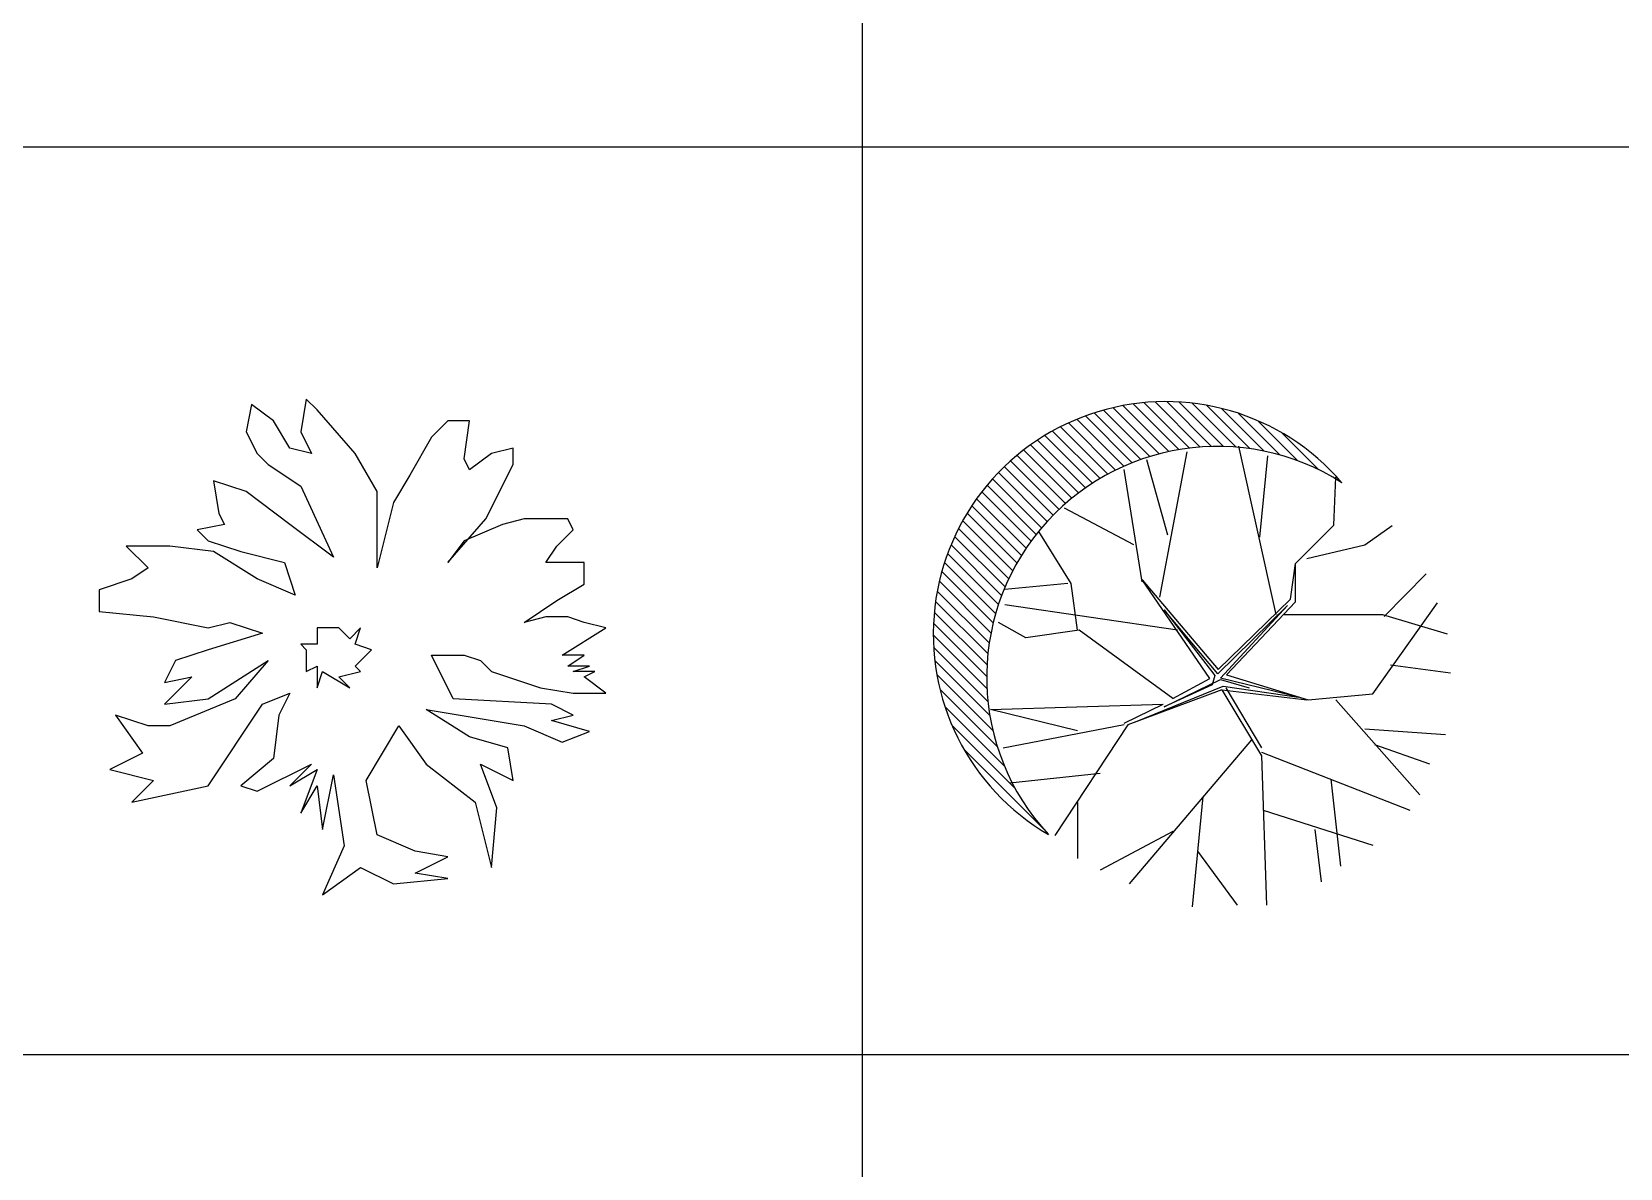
# Model space of a CAD drawing. Header units: millimetres. Extents: x -4017 to 59953, y -688 to 66564.
# Drawn here: x 48567 to 53000, y 22966 to 26138 of the extents above; entities that cross this region are included whole.
import ezdxf

# ---------------------------------------------------------------- set-up
doc = ezdxf.new("R2010")
doc.units = ezdxf.units.MM
doc.layers.add('www.cad-blocks.net', color=7, linetype='Continuous')

# ---------------------------------------------------------------- blocks, each defined once
blk = doc.blocks.new('A$C516926BB')
for p, q in [((53.3424290672599, 38.51941162519506), (53.34242906725945, -2.748136466834694e-06)), ((7.570399702672148e-07, 16.44097174518174), (60.31176071131881, 16.44097174518174)), ((7.570399702672148e-07, 13.90716133569913), (62.41206010361452, 13.90716133569913))]:
    blk.add_line(p, q)
blk = doc.blocks.new('A$C7C3239AD')
for p, q in [((0.2889577875016585, 0.6919776430843285), (0.2813536371018017, 0.6463527406842786)), ((0.3041660883018267, 0.6767693422843877), (0.2889577875016585, 0.6919776430843285)), ((0.2129162835017269, 0.6843734926844718), (0.2053121331016428, 0.6463527406842786)), ((0.2433328851018359, 0.6615610414844468), (0.2129162835017269, 0.6843734926844718)), ((0.3573951411017333, 0.6159361390843969), (0.3041660883018267, 0.6767693422843877)), ((0.2053121331016428, 0.6463527406842786), (0.220520433901811, 0.6159361390843969)), ((0.2661453363016335, 0.623540289484481), (0.2433328851018359, 0.6615610414844468)), ((0.2813536371018017, 0.6463527406842786), (0.2965619379017426, 0.6159361390843969)), ((0.4866656979017989, 0.6615610414844468), (0.463853246701774, 0.6387485902844219)), ((0.5170822995016806, 0.6615610414844468), (0.4866656979017989, 0.6615610414844468)), ((0.5094781491018239, 0.6083319886843128), (0.5170822995016806, 0.6615610414844468)), ((0.2965619379017426, 0.6159361390843969), (0.2661453363016335, 0.623540289484481)), ((0.463853246701774, 0.6387485902844219), (0.4334366451016649, 0.5855195374842879)), ((0.5779155027016714, 0.623540289484481), (0.5474989011017897, 0.6159361390843969)), ((0.5779155027016714, 0.6007278382844561), (0.5779155027016714, 0.623540289484481)), ((0.220520433901811, 0.6159361390843969), (0.2357287347017518, 0.6007278382844561)), ((0.2357287347017518, 0.6007278382844561), (0.2813536371018017, 0.570311236684347)), ((0.3878117427018424, 0.5627070862844903), (0.3573951411017333, 0.6159361390843969)), ((0.5170822995016806, 0.593123687884372), (0.5094781491018239, 0.6083319886843128)), ((0.5474989011017897, 0.6159361390843969), (0.5170822995016806, 0.593123687884372)), ((0.5398947507017056, 0.5246863342842971), (0.5779155027016714, 0.6007278382844561)), ((0.1596872307018202, 0.5779153870844311), (0.167291381101677, 0.5322904846843812)), ((0.2053121331016428, 0.5627070862844903), (0.1596872307018202, 0.5779153870844311)), ((0.4334366451016649, 0.5855195374842879), (0.41062419390164, 0.5474987854843221)), ((0.2661453363016335, 0.5170821838844404), (0.2053121331016428, 0.5627070862844903)), ((0.2813536371018017, 0.570311236684347), (0.3269785395016243, 0.4714572814843905)), ((0.3878117427018424, 0.4942697326844154), (0.3878117427018424, 0.5627070862844903)), ((0.167291381101677, 0.5322904846843812), (0.1748955315017611, 0.5170821838844404)), ((0.41062419390164, 0.5474987854843221), (0.3878117427018424, 0.4562489806844496)), ((0.1748955315017611, 0.5170821838844404), (0.1368747795017953, 0.5094780334843563)), ((0.3269785395016243, 0.4714572814843905), (0.2661453363016335, 0.5170821838844404)), ((0.4866656979017989, 0.4638531310843064), (0.5398947507017056, 0.5246863342842971)), ((0.5627072019017305, 0.5170821838844404), (0.5094781491018239, 0.4942697326844154)), ((0.5931238035018396, 0.5246863342842971), (0.5627072019017305, 0.5170821838844404)), ((0.6539570067018303, 0.5246863342842971), (0.5931238035018396, 0.5246863342842971)), ((0.6615611571016871, 0.5094780334843563), (0.6539570067018303, 0.5246863342842971)), ((0.1368747795017953, 0.5094780334843563), (0.1520830803017361, 0.4942697326844154)), ((0.1520830803017361, 0.4942697326844154), (0.197707982701786, 0.4790614318844746)), ((0.3878117427018424, 0.4562489806844496), (0.3878117427018424, 0.4942697326844154)), ((0.5094781491018239, 0.4942697326844154), (0.4866656979017989, 0.4638531310843064)), ((0.6387487059016621, 0.4866655822843313), (0.6615611571016871, 0.5094780334843563)), ((0.03802082430183873, 0.4866655822843313), (0.06843742590172042, 0.4562489806844496)), ((0.09885402750182948, 0.4866655822843313), (0.03802082430183873, 0.4866655822843313)), ((0.1596872307018202, 0.4790614318844746), (0.09885402750182948, 0.4866655822843313)), ((0.220520433901811, 0.4410406798842814), (0.1596872307018202, 0.4790614318844746)), ((0.197707982701786, 0.4790614318844746), (0.2585411859017768, 0.4638531310843064)), ((0.6235404051017213, 0.4638531310843064), (0.6387487059016621, 0.4866655822843313)), ((0.06843742590172042, 0.4562489806844496), (0.04562497470169546, 0.4410406798842814)), ((0.2585411859017768, 0.4638531310843064), (0.2737494867017176, 0.4182282286844838)), ((0.6691653075017712, 0.4638531310843064), (0.6235404051017213, 0.4638531310843064)), ((0.6767694579016279, 0.4638531310843064), (0.6691653075017712, 0.4638531310843064)), ((0.6767694579016279, 0.4334365294844247), (0.6767694579016279, 0.4638531310843064)), ((0.04562497470169546, 0.4410406798842814), (7.230164555949159e-08, 0.4258323790843406)), ((7.230164555949159e-08, 0.4258323790843406), (7.230164555949159e-08, 0.3954157774844589)), ((0.2737494867017176, 0.4182282286844838), (0.220520433901811, 0.4410406798842814)), ((0.6387487059016621, 0.4106240782843997), (0.6767694579016279, 0.4334365294844247)), ((0.5931238035018396, 0.3802074766842907), (0.6387487059016621, 0.4106240782843997)), ((7.230164555949159e-08, 0.3954157774844589), (0.07604157630180453, 0.3878116270843748)), ((0.07604157630180453, 0.3878116270843748), (0.1520830803017361, 0.3726033262844339)), ((0.1520830803017361, 0.3726033262844339), (0.1824996819018452, 0.3802074766842907)), ((0.1824996819018452, 0.3802074766842907), (0.2281245843016677, 0.3649991758843498)), ((0.6235404051017213, 0.3878116270843748), (0.5931238035018396, 0.3802074766842907)), ((0.6539570067018303, 0.3878116270843748), (0.6235404051017213, 0.3878116270843748)), ((0.6767694579016279, 0.3802074766842907), (0.6539570067018303, 0.3878116270843748)), ((0.707186059501737, 0.3726033262844339), (0.6767694579016279, 0.3802074766842907)), ((0.2281245843016677, 0.3649991758843498), (0.1520830803017361, 0.3421867246843249)), ((0.3041660883018267, 0.3726033262844339), (0.3041660883018267, 0.349790875084409)), ((0.3345826899017084, 0.3726033262844339), (0.3041660883018267, 0.3726033262844339)), ((0.3497909907016492, 0.3573950254844931), (0.3345826899017084, 0.3726033262844339)), ((0.3649992915018174, 0.3726033262844339), (0.3497909907016492, 0.3573950254844931)), ((0.3573951411017333, 0.349790875084409), (0.3649992915018174, 0.3726033262844339)), ((0.6463528563017462, 0.3345825742844681), (0.707186059501737, 0.3726033262844339)), ((0.1520830803017361, 0.3421867246843249), (0.1064581779016862, 0.326978423884384)), ((0.2813536371018017, 0.349790875084409), (0.2889577875016585, 0.3421867246843249)), ((0.3041660883018267, 0.349790875084409), (0.2813536371018017, 0.349790875084409)), ((0.2889577875016585, 0.3421867246843249), (0.2889577875016585, 0.3117701230844432)), ((0.3802075923017583, 0.3421867246843249), (0.3573951411017333, 0.349790875084409)), ((0.3573951411017333, 0.3193742734842999), (0.3802075923017583, 0.3421867246843249)), ((0.4942698483016557, 0.2737493710844774), (0.463853246701774, 0.3345825742844681)), ((0.463853246701774, 0.3345825742844681), (0.5094781491018239, 0.3345825742844681)), ((0.5094781491018239, 0.3345825742844681), (0.5322906003016215, 0.326978423884384)), ((0.6767694579016279, 0.3345825742844681), (0.6463528563017462, 0.3345825742844681)), ((0.6539570067018303, 0.3193742734842999), (0.6767694579016279, 0.3345825742844681)), ((0.1064581779016862, 0.326978423884384), (0.09124987710174537, 0.2965618222845023)), ((0.1520830803017361, 0.2737493710844774), (0.2357287347017518, 0.326978423884384)), ((0.2357287347017518, 0.326978423884384), (0.1901038323017019, 0.2737493710844774)), ((0.2889577875016585, 0.3117701230844432), (0.3041660883018267, 0.3193742734842999)), ((0.3041660883018267, 0.3193742734842999), (0.3041660883018267, 0.2889576718844182)), ((0.3041660883018267, 0.2889576718844182), (0.3117702387016834, 0.3117701230844432)), ((0.3117702387016834, 0.3117701230844432), (0.3497909907016492, 0.2889576718844182)), ((0.3345826899017084, 0.3041659726843591), (0.3649992915018174, 0.3117701230844432)), ((0.3649992915018174, 0.3117701230844432), (0.3573951411017333, 0.3193742734842999)), ((0.5322906003016215, 0.326978423884384), (0.5474989011017897, 0.3117701230844432)), ((0.5474989011017897, 0.3117701230844432), (0.6159362547016372, 0.2889576718844182)), ((0.684373608301712, 0.3193742734842999), (0.6539570067018303, 0.3193742734842999)), ((0.6615611571016871, 0.3117701230844432), (0.684373608301712, 0.3193742734842999)), ((0.6919777587017961, 0.3117701230844432), (0.6615611571016871, 0.3117701230844432)), ((0.6767694579016279, 0.3041659726843591), (0.6919777587017961, 0.3117701230844432)), ((0.1292706291017112, 0.3041659726843591), (0.09124987710174537, 0.2661452206843933)), ((0.09124987710174537, 0.2965618222845023), (0.1292706291017112, 0.3041659726843591)), ((0.3497909907016492, 0.2889576718844182), (0.3345826899017084, 0.3041659726843591)), ((0.6159362547016372, 0.2889576718844182), (0.6615611571016871, 0.2813535214843341)), ((0.707186059501737, 0.2813535214843341), (0.6767694579016279, 0.3041659726843591)), ((0.09124987710174537, 0.2661452206843933), (0.1520830803017361, 0.2737493710844774)), ((0.1901038323017019, 0.2737493710844774), (0.09885402750182948, 0.2357286190842842)), ((0.1520830803017361, 0.1520829646844959), (0.2281245843016677, 0.2661452206843933)), ((0.2281245843016677, 0.2661452206843933), (0.2661453363016335, 0.2813535214843341)), ((0.2661453363016335, 0.2813535214843341), (0.2509370355016927, 0.2509369198844524)), ((0.6311445555018054, 0.2661452206843933), (0.4942698483016557, 0.2737493710844774)), ((0.6615611571016871, 0.2509369198844524), (0.6311445555018054, 0.2661452206843933)), ((0.6615611571016871, 0.2813535214843341), (0.707186059501737, 0.2813535214843341)), ((0.02281252350167051, 0.2509369198844524), (0.06083327550163631, 0.1977078670843184)), ((0.06843742590172042, 0.2357286190842842), (0.02281252350167051, 0.2509369198844524)), ((0.2509370355016927, 0.2509369198844524), (0.2433328851018359, 0.1901037166844617)), ((0.4562490963016899, 0.2585410702843092), (0.5931238035018396, 0.2357286190842842)), ((0.5170822995016806, 0.2205203182843434), (0.4562490963016899, 0.2585410702843092)), ((0.6311445555018054, 0.2433327694843683), (0.6615611571016871, 0.2509369198844524)), ((0.09885402750182948, 0.2357286190842842), (0.06843742590172042, 0.2357286190842842)), ((0.3726034419016742, 0.1596871150843526), (0.4182283443017241, 0.2357286190842842)), ((0.4182283443017241, 0.2357286190842842), (0.4562490963016899, 0.1824995662843776)), ((0.5931238035018396, 0.2357286190842842), (0.6463528563017462, 0.2129161678844866)), ((0.684373608301712, 0.2281244686844275), (0.6311445555018054, 0.2433327694843683)), ((0.6463528563017462, 0.2129161678844866), (0.684373608301712, 0.2281244686844275)), ((0.5703113523018146, 0.2053120174844025), (0.5170822995016806, 0.2205203182843434)), ((0.5779155027016714, 0.1596871150843526), (0.5703113523018146, 0.2053120174844025)), ((0.06083327550163631, 0.1977078670843184), (0.01520837310181378, 0.1748954158842935)), ((0.2433328851018359, 0.1901037166844617), (0.197707982701786, 0.1520829646844959)), ((0.220520433901811, 0.1444788142844118), (0.2965619379017426, 0.1824995662843776)), ((0.2965619379017426, 0.1824995662843776), (0.2661453363016335, 0.1520829646844959)), ((0.4562490963016899, 0.1824995662843776), (0.5246864499017647, 0.1292705134844709)), ((0.5322906003016215, 0.1824995662843776), (0.5779155027016714, 0.1596871150843526)), ((0.5551030515016464, 0.1216663630843868), (0.5322906003016215, 0.1824995662843776)), ((0.01520837310181378, 0.1748954158842935), (0.07604157630180453, 0.1596871150843526)), ((0.07604157630180453, 0.1596871150843526), (0.04562497470169546, 0.1292705134844709)), ((0.2661453363016335, 0.1520829646844959), (0.3041660883018267, 0.1748954158842935)), ((0.3041660883018267, 0.1748954158842935), (0.2813536371018017, 0.1140622126843027)), ((0.3117702387016834, 0.09124976148427777), (0.3269785395016243, 0.1672912654844367)), ((0.3269785395016243, 0.1672912654844367), (0.3421868403017925, 0.06843731028448019)), ((0.3878117427018424, 0.08364561108442103), (0.3726034419016742, 0.1596871150843526)), ((0.04562497470169546, 0.1292705134844709), (0.1520830803017361, 0.1520829646844959)), ((0.197707982701786, 0.1520829646844959), (0.220520433901811, 0.1444788142844118)), ((0.2813536371018017, 0.1140622126843027), (0.3041660883018267, 0.1520829646844959)), ((0.3041660883018267, 0.1520829646844959), (0.3117702387016834, 0.09124976148427777)), ((0.5246864499017647, 0.1292705134844709), (0.5474989011017897, 0.03802070868437113)), ((0.5474989011017897, 0.03802070868437113), (0.5551030515016464, 0.1216663630843868)), ((0.3421868403017925, 0.06843731028448019), (0.3117702387016834, -4.331559466663748e-08)), ((0.441040795501749, 0.06083315988439608), (0.3878117427018424, 0.08364561108442103)), ((0.4866656979017989, 0.05322900948431197), (0.441040795501749, 0.06083315988439608)), ((0.441040795501749, 0.03041655828428702), (0.4866656979017989, 0.05322900948431197)), ((0.3117702387016834, -4.331559466663748e-08), (0.3649992915018174, 0.03802070868437113)), ((0.3649992915018174, 0.03802070868437113), (0.41062419390164, 0.01520825748434618)), ((0.41062419390164, 0.01520825748434618), (0.4866656979017989, 0.02281240788443029)), ((0.4866656979017989, 0.02281240788443029), (0.441040795501749, 0.03041655828428702))]:
    blk.add_line(p, q)
blk = doc.blocks.new('A$C1A530E54')
h = blk.add_hatch()
h.set_pattern_fill('ANSI31', color=256, scale=0.189, angle=90, style=0)
h.set_pattern_definition([(135, (-119.8795282696226, -0.03700665315409424), (-0.01670539770553219, -0.01670539770553219), [])])
edge = h.paths.add_edge_path()
edge.add_arc((0.6483813891668433, 0.7621782771914241), 0.6483823412307177, 40.62302626175415, 239.7449716058737)
edge.add_arc((0.7935130811631552, 0.6411904275614688), 0.6445181783427522, 57.426457162494785, 222.9415407232987, ccw=False)
at = {"linetype": 'ByBlock'}
for p, q in [((0.9564632804670055, 0.8161654213545262), (0.8528661246002684, 1.286406424507049)), ((0.6546802612026568, 1.037773250426426), (0.5961253470170504, 1.248570941494791)), ((0.6321591403620914, 0.8648110423703201), (0.7087309512201045, 1.270191217501633)), ((0.9114210387858748, 1.032368181424545), (0.9339421596264401, 1.259381079498098)), ((0.5826126745125748, 0.9080515943844603), (0.5330662086632856, 1.221545596485839)), ((1.11805232249867, 1.066224933088279), (1.123119574687735, 1.199925320478997)), ((0.5600915536720095, 1.010747905417702), (0.3664099144425563, 1.113444216450944)), ((1.010889322498542, 0.9590619330883783), (1.11805232249867, 1.066224933088279)), ((1.204195609714134, 1.010747905417702), (1.280767420572147, 1.06479859543515)), ((0.3844268111151905, 0.9026465253825791), (0.2943423277527017, 1.048583388429961)), ((1.042043539661563, 0.9729124224054431), (1.204195609714134, 1.010747905417702)), ((0.997001297980205, 0.8594059733686663), (1.010889322498542, 0.9590619330883783)), ((1.010889322498542, 0.8518989330884779), (1.010889322498542, 0.9590619330883783)), ((0.3754183627788734, 0.9026465253825791), (0.1997536202218271, 0.8864313183773902)), ((0.4024437077875973, 0.7729248693406134), (0.3844268111151905, 0.9026465253825791)), ((0.7717900895738694, 0.6377981442967666), (0.5826126745125748, 0.9134566633861141)), ((0.5826126745125748, 0.9134566633861141), (0.7954739429476376, 0.6631513972261018)), ((1.258246299731582, 0.8107603523528724), (1.375356128102794, 0.929671870391303)), ((0.6817056062113807, 0.7729248693406134), (0.1997536202218271, 0.8431907663632501)), ((0.7954739429476376, 0.6631513972261018), (0.997001297980205, 0.8594059733686663)), ((0.8179506674091499, 0.6477222167729906), (1.010889322498542, 0.8518989330884779)), ((1.226716730554699, 0.5945575922828539), (1.406885697279677, 0.8485958353651313)), ((0.6447046226851398, 0.8298389044077794), (0.786121035529959, 0.6465206116629361)), ((0.7936501501026214, 0.6504488607931762), (0.6447046226851398, 0.8298389044077794)), ((0.9884250705717932, 0.8412962977045026), (0.7936501501026214, 0.6504488607931762)), ((0.8011792646755111, 0.638991467496453), (0.9884250705717932, 0.8412962977045026)), ((0.9789844013077982, 0.8161654213545262), (1.253742075563423, 0.8161654213545262)), ((1.253742075563423, 0.8161654213545262), (1.4339110422884, 0.7621147313370784)), ((0.2583085344076608, 0.7513045933335434), (0.1817367235494203, 0.7945451453476835)), ((0.4069479319557558, 0.7729248693406134), (0.2583085344076608, 0.7513045933335434)), ((0.6682652470594803, 0.5815800711093289), (0.4069479319557558, 0.7729248693406134)), ((1.276263196403988, 0.6756336273090255), (1.442919490624718, 0.6540133513019555)), ((0.6447046226851398, 0.5587897144205272), (0.8011792646755111, 0.6350632183662128)), ((0.6682652470594803, 0.5815800711093289), (0.7717900895738694, 0.6377981442967666)), ((0.786121035529959, 0.6465206116629361), (0.7782645681495524, 0.6196775759394768)), ((1.018868881670187, 0.5853053960497618), (0.8011792646755111, 0.638991467496453)), ((0.8011792646755111, 0.6350632183662128), (0.8813807025155711, 0.6121484317732211)), ((0.8179506674091499, 0.6477222167729906), (1.046547763829722, 0.5783423852774376)), ((0.8052776206382077, 0.6062189174144805), (0.5430890209363497, 0.508022350344163)), ((0.5645031848448525, 0.5165610362703319), (0.8090357320556905, 0.6160766809034612)), ((0.7782645681495524, 0.6196775759394768), (0.6447046226851398, 0.5587897144205272)), ((0.8052776206382077, 0.6062189174144805), (1.042043539661563, 0.5783423852774376)), ((0.8052776206382077, 0.6062189174144805), (0.9159252629540333, 0.4215953842267481)), ((0.8090357320556905, 0.6160766809034612), (1.018868881670187, 0.5853053960497618)), ((0.8165648466283528, 0.6121484317732211), (0.9157527473043956, 0.4442157814548864)), ((1.046547763829722, 0.5783423852774376), (1.226716730554699, 0.5945575922828539)), ((1.123119574687735, 0.5783423852774376), (1.357339231430387, 0.3134940041916252)), ((0.1592156027088549, 0.5513170402687138), (0.6416040260228328, 0.5661508906559902)), ((0.4024437077875973, 0.4918612812496121), (0.1592156027088549, 0.5513170402687138)), ((0.5330662086632856, 0.5134815572564548), (0.6416040260228328, 0.5661508906559902)), ((0.5330662086632856, 0.508076488254801), (0.1952493960538959, 0.4432156602338182)), ((0.5430890209363497, 0.508022350344163), (0.3393845694338324, 0.1999875551548485)), ((1.204195609714134, 0.497266350251266), (1.429406818120469, 0.4810511432460771)), ((0.8882012120648142, 0.4665939764840914), (0.5465788811677612, 0.064860830111229)), ((1.231220954722858, 0.4540257982373532), (1.384364576439111, 0.3999751082196781)), ((0.9159252629540333, 0.4324055222302832), (1.330313886421663, 0.2702534521777125)), ((0.9159252629540333, 0.4215953842267481), (0.9294379354582816, 0.005405071091900027)), ((0.4655028461413622, 0.3729497632109542), (0.2132662927263027, 0.3459244182022303)), ((1.109606902183486, 0.3567345562057653), (1.13663224719221, 0.113506451127023)), ((0.4024437077875973, 0.29175872671658), (0.4024437077875973, 0.1351267271338656)), ((0.7518587706788367, 0.3079975304153777), (0.7222436237245802, 2.090246198349632e-09)), ((0.9204294871221919, 0.2702534521777125), (1.226716730554699, 0.1729622101461246)), ((0.6681929337071324, 0.2107976931583835), (0.4655028461413622, 0.1026963131234879)), ((1.064564660502128, 0.2162027621602647), (1.082581557174763, 0.07026589911288283)), ((0.737255483267063, 0.1561233413331138), (0.8483619004321099, 0.005405071091900027))]:
    blk.add_line(p, q, dxfattribs=at)
for centre, radius, start, end in [((0.6483813891668433, 0.7621782771914241), 0.6483823412307177, 40.62302626175415, 239.7449716058737), ((0.7935130811631552, 0.6411904275614688), 0.6445181783427522, 57.42645716249482, 222.9415407232988)]:
    blk.add_arc(centre, radius, start, end)

msp = doc.modelspace()

# ---------------------------------------------------------------- block references
for name, p, xscale, yscale, zscale in [('A$C1A530E54', (51082.53619858053, 23694.76211107387), 1000, 1000, 1000), ('A$C7C3239AD', (48754.5078734503, 23728.66880333638), 2000, 2000, 2000)]:
    msp.add_blockref(name, p, dxfattribs=dict(xscale=xscale, yscale=yscale, zscale=zscale))
at = {"layer": 'www.cad-blocks.net', "color": 155, "true_color": 0x546d8e, "xscale": 1000, "yscale": 1000, "zscale": 1000}
msp.add_blockref('A$C516926BB', (-2458.724652816185, 9375.590504619991), dxfattribs=at)

doc.saveas('drawing.dxf')
